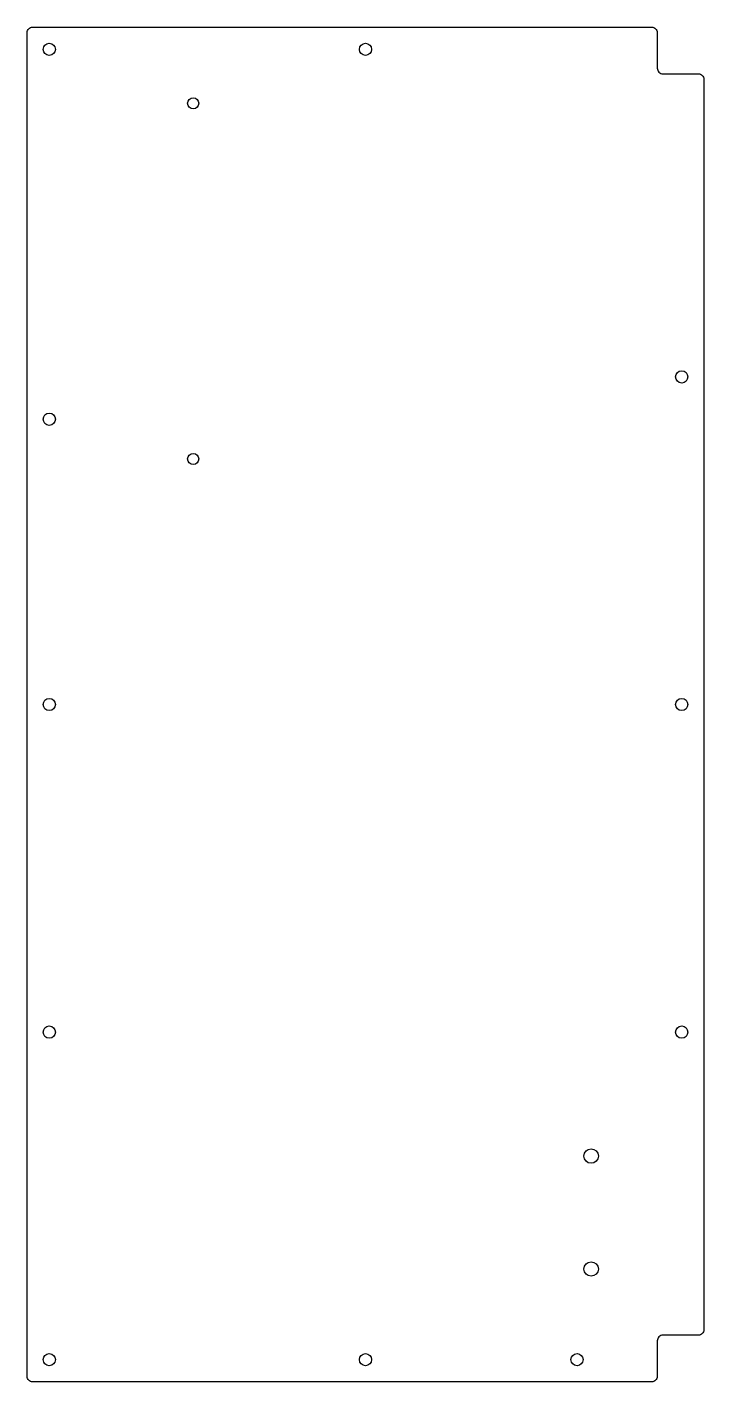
# Model space of a CAD drawing. Header units: inches. Extents: x -12 to 0, y -24 to 0.
import ezdxf

# ---------------------------------------------------------------- set-up
doc = ezdxf.new("R2010")
doc.units = ezdxf.units.IN
doc.layers.get('0').update_dxf_attribs({"linetype": 'CONTINUOUS'})

msp = doc.modelspace()

# ---------------------------------------------------------------- linework, layer by layer
msp.add_lwpolyline([(-0.827, -23.9, -0.414214), (-0.927, -24), (-11.9, -24, -0.414214), (-12, -23.9), (-12, -0.1, -0.414214), (-11.9, 0), (-0.927, 0, -0.414214), (-0.827, -0.1), (-0.827, -0.727, 0.414214), (-0.727, -0.827), (-0.1, -0.827, -0.414214), (0, -0.927), (0, -23.073, -0.414214), (-0.1, -23.173), (-0.727, -23.173, 0.414214), (-0.827, -23.273)], format="xyb", close=True)
for centre, radius in [((-11.606, -0.394), 0.108), ((-6, -0.394), 0.108), ((-9.055, -1.35), 0.0984), ((-0.394, -6.197), 0.108), ((-11.606, -6.947), 0.108), ((-9.055, -7.65), 0.0984), ((-11.606, -12), 0.108), ((-0.394, -12), 0.108), ((-11.606, -17.803), 0.108), ((-0.394, -17.803), 0.108), ((-2, -20), 0.128), ((-2, -22), 0.128), ((-11.606, -23.606), 0.108), ((-6, -23.606), 0.108), ((-2.25, -23.606), 0.108)]:
    msp.add_circle(centre, radius)

doc.saveas('drawing.dxf')
